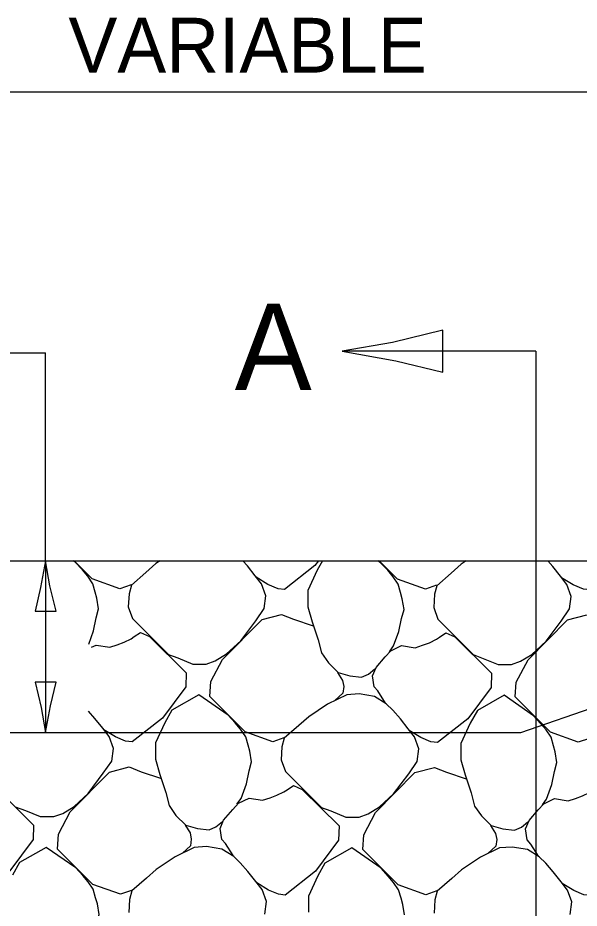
# Model space of a CAD drawing. Extents: x 2261383 to 2262043, y -3123756 to -3123356.
# Drawn here: x 2261528.5 to 2261559.75, y -3123543.52 to -3123494.01 of the extents above; entities that cross this region are included whole.
import ezdxf

# ---------------------------------------------------------------- set-up
doc = ezdxf.new("R2010")
doc.units = 0
for name, color, linetype in [('RD_Pr_Roadway_Dimensions', 7, 'Continuous'), ('RD_Pr_Roadway_Items', 7, 'Continuous'), ('RD_Pr_Roadway_Notes', 7, 'Continuous')]:
    doc.layers.add(name, color=color, linetype=linetype)

msp = doc.modelspace()

# ---------------------------------------------------------------- linework, layer by layer
at = {"layer": 'RD_Pr_Roadway_Dimensions'}
for p, q in [((2261499.354, -3123498.131), (2261583.858, -3123498.131)), ((2261514.377, -3123512.629), (2261530.048, -3123512.629)), ((2261530.048, -3123524.197), (2261530.048, -3123512.629)), ((2261530.048, -3123524.197), (2261530.048, -3123533.756))]:
    msp.add_line(p, q, dxfattribs=at)
for points in [[(2261529.463, -3123526.996), (2261530.048, -3123526.997), (2261530.634, -3123526.997), (2261530.291, -3123525.597), (2261530.048, -3123524.197), (2261529.777, -3123525.69)], [(2261530.634, -3123530.958), (2261530.048, -3123530.956), (2261529.463, -3123530.956), (2261529.806, -3123532.357), (2261530.048, -3123533.756), (2261530.32, -3123532.263)]]:
    msp.add_lwpolyline(points, close=True, dxfattribs=at)
at = {"layer": 'RD_Pr_Roadway_Items'}
for p, q in [((2261499.354, -3123524.197), (2261583.858, -3123524.197)), ((2261556.508, -3123533.756), (2261583.858, -3123524.197)), ((2261513.749, -3123533.756), (2261556.508, -3123533.756))]:
    msp.add_line(p, q, dxfattribs=at)
for points in [[(2261532.455, -3123528.838), (2261532.716, -3123528.104), (2261532.866, -3123527.372), (2261533.004, -3123526.874), (2261532.908, -3123526.286), (2261532.812, -3123525.944), (2261532.674, -3123525.476), (2261532.398, -3123525.062), (2261532.098, -3123524.707), (2261531.696, -3123524.275), (2261531.582, -3123524.197)], [(2261534.805, -3123525.536), (2261534.186, -3123525.752), (2261532.65, -3123525.2), (2261531.648, -3123524.197)], [(2261536.425, -3123524.197), (2261536.179, -3123524.359), (2261535.633, -3123524.857), (2261534.823, -3123525.554), (2261534.697, -3123526.034), (2261534.655, -3123526.766), (2261534.889, -3123527.414), (2261536.911, -3123529.436)], [(2261536.839, -3123529.394), (2261537.409, -3123529.598), (2261538.243, -3123529.94), (2261538.987, -3123529.94), (2261539.497, -3123529.766), (2261540.127, -3123529.382), (2261540.913, -3123528.65), (2261541.747, -3123527.534), (2261542.215, -3123526.85), (2261542.311, -3123526.148), (2261542.065, -3123525.488), (2261541.723, -3123525.037), (2261541.285, -3123524.485), (2261541.027, -3123524.197)], [(2261545.239, -3123524.197), (2261545.035, -3123524.467), (2261543.355, -3123525.788), (2261542.989, -3123525.752), (2261542.425, -3123525.518), (2261541.777, -3123525.116)], [(2261545.467, -3123524.197), (2261545.173, -3123524.719), (2261544.651, -3123525.848), (2261544.651, -3123526.754), (2261544.885, -3123527.594), (2261545.227, -3123528.596), (2261545.407, -3123529.322), (2261545.791, -3123529.874), (2261546.331, -3123530.414), (2261546.992, -3123530.606), (2261547.634, -3123530.672), (2261548.018, -3123530.504), (2261548.378, -3123530.204)], [(2261549.188, -3123529.256), (2261549.422, -3123528.938), (2261549.71, -3123528.128), (2261549.866, -3123527.402), (2261549.998, -3123526.904), (2261549.902, -3123526.31), (2261549.806, -3123525.968), (2261549.668, -3123525.5), (2261549.392, -3123525.092), (2261549.092, -3123524.731), (2261548.696, -3123524.305), (2261548.54, -3123524.197)], [(2261551.798, -3123525.56), (2261551.186, -3123525.776), (2261549.644, -3123525.224), (2261548.612, -3123524.197)], [(2261553.466, -3123524.197), (2261553.178, -3123524.389), (2261552.626, -3123524.881), (2261551.816, -3123525.584), (2261551.69, -3123526.064), (2261551.654, -3123526.796), (2261551.882, -3123527.438), (2261553.904, -3123529.46)], [(2261553.838, -3123529.418), (2261554.402, -3123529.628), (2261555.236, -3123529.97), (2261555.98, -3123529.97), (2261556.49, -3123529.79), (2261557.12, -3123529.406), (2261557.906, -3123528.674), (2261558.746, -3123527.564), (2261559.214, -3123526.874), (2261559.31, -3123526.178), (2261559.064, -3123525.518), (2261558.716, -3123525.062), (2261558.278, -3123524.509), (2261558.002, -3123524.197)], [(2261562.257, -3123524.197), (2261562.035, -3123524.497), (2261560.355, -3123525.818), (2261559.983, -3123525.776), (2261559.418, -3123525.542), (2261558.77, -3123525.146)], [(2261543.313, -3123534.044), (2261542.701, -3123534.26), (2261541.159, -3123533.708), (2261539.191, -3123531.746), (2261539.251, -3123530.918), (2261539.905, -3123529.682), (2261542.095, -3123527.468), (2261543.181, -3123527.18), (2261543.853, -3123527.444), (2261544.939, -3123527.81)], [(2261560.313, -3123534.074), (2261559.695, -3123534.29), (2261558.152, -3123533.738), (2261556.19, -3123531.77), (2261556.244, -3123530.948), (2261556.904, -3123529.706), (2261559.088, -3123527.492), (2261560.175, -3123527.204), (2261560.853, -3123527.468), (2261561.939, -3123527.84)], [(2261532.611, -3123529.009), (2261532.866, -3123528.884), (2261533.622, -3123529.01), (2261534.036, -3123528.872), (2261534.42, -3123528.734), (2261534.805, -3123528.542), (2261534.985, -3123528.416), (2261535.327, -3123528.182), (2261535.825, -3123528.404), (2261537.871, -3123530.426), (2261537.847, -3123531.218), (2261536.551, -3123532.952), (2261534.871, -3123534.272), (2261534.505, -3123534.236), (2261533.94, -3123533.996), (2261533.292, -3123533.6)], [(2261548.972, -3123532.118), (2261548.546, -3123531.44), (2261548.336, -3123531.206), (2261548.252, -3123530.6), (2261548.444, -3123530.132), (2261548.954, -3123529.544), (2261549.272, -3123529.202), (2261549.86, -3123528.914), (2261550.616, -3123529.034), (2261551.03, -3123528.896), (2261551.414, -3123528.758), (2261551.798, -3123528.566), (2261551.978, -3123528.446), (2261552.326, -3123528.212), (2261552.818, -3123528.428), (2261554.87, -3123530.45), (2261554.84, -3123531.248), (2261553.55, -3123532.982), (2261551.87, -3123534.302), (2261551.498, -3123534.26), (2261550.934, -3123534.026), (2261550.286, -3123533.63)], [(2261546.301, -3123530.414), (2261546.577, -3123530.852), (2261546.643, -3123531.194), (2261546.601, -3123531.566), (2261546.151, -3123531.968)], [(2261540.703, -3123537.741), (2261540.937, -3123537.422), (2261541.225, -3123536.612), (2261541.381, -3123535.88), (2261541.513, -3123535.388), (2261541.423, -3123534.794), (2261541.321, -3123534.452), (2261541.189, -3123533.984), (2261540.907, -3123533.57), (2261540.607, -3123533.216), (2261540.211, -3123532.79), (2261538.573, -3123531.65), (2261537.085, -3123532.502), (2261536.689, -3123533.204), (2261536.167, -3123534.332), (2261536.167, -3123535.238), (2261536.401, -3123536.078), (2261536.743, -3123537.08), (2261536.923, -3123537.807), (2261537.307, -3123538.359), (2261537.847, -3123538.893), (2261538.507, -3123539.085), (2261539.149, -3123539.157), (2261539.533, -3123538.989), (2261539.893, -3123538.689)], [(2261545.353, -3123537.903), (2261545.917, -3123538.113), (2261546.757, -3123538.455), (2261547.496, -3123538.455), (2261548.006, -3123538.275), (2261548.636, -3123537.891), (2261549.422, -3123537.158), (2261550.262, -3123536.048), (2261550.73, -3123535.358), (2261550.826, -3123534.662), (2261550.58, -3123533.996), (2261550.232, -3123533.546), (2261549.794, -3123532.994), (2261549.368, -3123532.514), (2261549.008, -3123532.154), (2261548.348, -3123531.746), (2261547.496, -3123531.608), (2261546.811, -3123531.662), (2261545.749, -3123532.172), (2261544.693, -3123532.874), (2261544.147, -3123533.366), (2261543.331, -3123534.068), (2261543.205, -3123534.548), (2261543.169, -3123535.274), (2261543.397, -3123535.922), (2261545.419, -3123537.945)], [(2261557.702, -3123537.765), (2261557.936, -3123537.452), (2261558.224, -3123536.642), (2261558.374, -3123535.91), (2261558.512, -3123535.412), (2261558.416, -3123534.824), (2261558.32, -3123534.482), (2261558.182, -3123534.014), (2261557.906, -3123533.6), (2261557.6, -3123533.246), (2261557.204, -3123532.814), (2261555.572, -3123531.674), (2261554.084, -3123532.526), (2261553.682, -3123533.228), (2261553.166, -3123534.356), (2261553.166, -3123535.262), (2261553.394, -3123536.102), (2261553.742, -3123537.104), (2261553.916, -3123537.837), (2261554.306, -3123538.389), (2261554.84, -3123538.923), (2261555.5, -3123539.115), (2261556.142, -3123539.181), (2261556.532, -3123539.019), (2261556.886, -3123538.713)], [(2261528.36, -3123537.879), (2261528.924, -3123538.083), (2261529.758, -3123538.425), (2261530.502, -3123538.425), (2261531.012, -3123538.245), (2261531.642, -3123537.867), (2261532.428, -3123537.134), (2261533.262, -3123536.018), (2261533.73, -3123535.334), (2261533.826, -3123534.632), (2261533.58, -3123533.972), (2261533.238, -3123533.516), (2261532.8, -3123532.97), (2261532.442, -3123532.562)], [(2261534.835, -3123542.529), (2261534.216, -3123542.745), (2261532.674, -3123542.193), (2261530.706, -3123540.231), (2261530.766, -3123539.403), (2261531.42, -3123538.167), (2261533.61, -3123535.952), (2261534.697, -3123535.664), (2261535.369, -3123535.928), (2261536.455, -3123536.294)], [(2261551.828, -3123542.559), (2261551.21, -3123542.769), (2261549.668, -3123542.223), (2261547.706, -3123540.255), (2261547.76, -3123539.433), (2261548.42, -3123538.191), (2261550.604, -3123535.976), (2261551.69, -3123535.688), (2261552.368, -3123535.952), (2261553.454, -3123536.324)], [(2261523.488, -3123540.573), (2261523.062, -3123539.901), (2261522.858, -3123539.667), (2261522.774, -3123539.061), (2261522.966, -3123538.593), (2261523.476, -3123537.999), (2261523.794, -3123537.657), (2261524.382, -3123537.368), (2261525.138, -3123537.494), (2261525.552, -3123537.356), (2261525.936, -3123537.218), (2261526.32, -3123537.026), (2261526.5, -3123536.9), (2261526.842, -3123536.666), (2261527.34, -3123536.888), (2261529.386, -3123538.905), (2261529.362, -3123539.703), (2261528.066, -3123541.437), (2261526.386, -3123542.757), (2261526.02, -3123542.715), (2261525.456, -3123542.481), (2261524.808, -3123542.085)], [(2261540.487, -3123540.597), (2261540.061, -3123539.925), (2261539.851, -3123539.691), (2261539.767, -3123539.085), (2261539.959, -3123538.617), (2261540.469, -3123538.029), (2261540.787, -3123537.687), (2261541.375, -3123537.392), (2261542.131, -3123537.518), (2261542.545, -3123537.38), (2261542.929, -3123537.242), (2261543.313, -3123537.05), (2261543.493, -3123536.93), (2261543.841, -3123536.696), (2261544.333, -3123536.912), (2261546.385, -3123538.935), (2261546.355, -3123539.733), (2261545.065, -3123541.467), (2261543.385, -3123542.787), (2261543.013, -3123542.745), (2261542.449, -3123542.511), (2261541.801, -3123542.109)], [(2261557.48, -3123540.627), (2261557.054, -3123539.955), (2261556.85, -3123539.721), (2261556.766, -3123539.115), (2261556.958, -3123538.647), (2261557.468, -3123538.053), (2261557.78, -3123537.711), (2261558.374, -3123537.422), (2261559.13, -3123537.549), (2261559.539, -3123537.41), (2261559.929, -3123537.272), (2261560.313, -3123537.08), (2261560.493, -3123536.954), (2261560.835, -3123536.72), (2261561.333, -3123536.942), (2261563.379, -3123538.965), (2261563.349, -3123539.757), (2261562.059, -3123541.491), (2261560.379, -3123542.811), (2261560.013, -3123542.769), (2261559.448, -3123542.535), (2261558.8, -3123542.139)], [(2261537.817, -3123538.893), (2261538.093, -3123539.331), (2261538.159, -3123539.679), (2261538.117, -3123540.051), (2261537.667, -3123540.453)], [(2261554.81, -3123538.923), (2261555.086, -3123539.361), (2261555.158, -3123539.703), (2261555.116, -3123540.075), (2261554.666, -3123540.477)], [(2261532.218, -3123546.225), (2261532.452, -3123545.907), (2261532.74, -3123545.097), (2261532.896, -3123544.365), (2261533.028, -3123543.873), (2261532.938, -3123543.279), (2261532.836, -3123542.937), (2261532.704, -3123542.469), (2261532.422, -3123542.055), (2261532.122, -3123541.701), (2261531.726, -3123541.275), (2261530.088, -3123540.135), (2261528.606, -3123540.987), (2261528.204, -3123541.683)], [(2261542.245, -3123543.843), (2261542.341, -3123543.141), (2261542.095, -3123542.481), (2261541.747, -3123542.031), (2261541.309, -3123541.479), (2261540.883, -3123540.999), (2261540.523, -3123540.639), (2261539.863, -3123540.231), (2261539.011, -3123540.093), (2261538.327, -3123540.147), (2261537.265, -3123540.657), (2261536.209, -3123541.359), (2261535.663, -3123541.851), (2261534.847, -3123542.553), (2261534.721, -3123543.033), (2261534.685, -3123543.759)], [(2261550.028, -3123543.897), (2261549.932, -3123543.309), (2261549.836, -3123542.961), (2261549.698, -3123542.499), (2261549.422, -3123542.085), (2261549.122, -3123541.731), (2261548.72, -3123541.299), (2261547.088, -3123540.159), (2261545.599, -3123541.011), (2261545.197, -3123541.713), (2261544.681, -3123542.841), (2261544.681, -3123543.747)], [(2261559.238, -3123543.873), (2261559.334, -3123543.171), (2261559.088, -3123542.511), (2261558.746, -3123542.055), (2261558.308, -3123541.503), (2261557.882, -3123541.023), (2261557.522, -3123540.669), (2261556.862, -3123540.255), (2261556.01, -3123540.117), (2261555.32, -3123540.171), (2261554.264, -3123540.681), (2261553.202, -3123541.383), (2261552.656, -3123541.875), (2261551.84, -3123542.577), (2261551.72, -3123543.057), (2261551.678, -3123543.789)]]:
    msp.add_lwpolyline(points, dxfattribs=at)
for points in [[(2261454.806, -3123494.585), (2261458.13, -3123502.446), (2261462.145, -3123508.008), (2261466.777, -3123516.961), (2261473.876, -3123524.983), (2261481.286, -3123533.318), (2261489.315, -3123540.111), (2261498.574, -3123544.743), (2261508.144, -3123549.993), (2261515.249, -3123552.46), (2261528.216, -3123553.39), (2261541.801, -3123553.39), (2261556.31, -3123553.078), (2261567.735, -3123552.46), (2261581.626, -3123549.063), (2261596.753, -3123542.889), (2261609.721, -3123535.484), (2261620.221, -3123528.38), (2261630.098, -3123522.517), (2261640.287, -3123515.107), (2261648.316, -3123508.932), (2261650.476, -3123507.078), (2261652.228, -3123505.08)], [(2261454.806, -3123494.585), (2261459.673, -3123516.031), (2261464.305, -3123525.914), (2261472.334, -3123535.484), (2261480.668, -3123545.667), (2261492.711, -3123556.786), (2261500.74, -3123560.488), (2261513.089, -3123561.412), (2261527.598, -3123561.724), (2261541.183, -3123561.724), (2261549.212, -3123562.649), (2261557.546, -3123562.649), (2261570.201, -3123562.649), (2261583.786, -3123560.794), (2261602.622, -3123555.856), (2261614.353, -3123546.285), (2261627.32, -3123534.866), (2261638.439, -3123524.059), (2261650.17, -3123510.168), (2261652.228, -3123505.08)], [(2261497.326, -3123580.422), (2261505.984, -3123581.172), (2261517.721, -3123581.484), (2261529.758, -3123581.484), (2261543.655, -3123582.408), (2261557.546, -3123581.484), (2261571.749, -3123581.484), (2261582.244, -3123581.79), (2261594.593, -3123581.79), (2261603.858, -3123581.79), (2261613.735, -3123581.79), (2261622.076, -3123581.172), (2261630.41, -3123580.554), (2261636.891, -3123576.54), (2261644.301, -3123569.441), (2261648.934, -3123557.092), (2261651.406, -3123542.271), (2261652.636, -3123531.47), (2261652.024, -3123522.823), (2261652.024, -3123509.856), (2261652.228, -3123505.08)]]:
    msp.add_spline(points, degree=3, dxfattribs=at)
at = {"layer": 'RD_Pr_Roadway_Notes'}
for q in [(2261546.565, -3123512.538), (2261557.33, -3123596.227)]:
    msp.add_line((2261557.33, -3123512.538), q, dxfattribs=at)
msp.add_lwpolyline([(2261552.162, -3123513.71), (2261552.165, -3123512.538), (2261552.165, -3123511.367), (2261549.364, -3123512.054), (2261546.565, -3123512.538), (2261549.551, -3123513.081)], close=True, dxfattribs=at)

# ---------------------------------------------------------------- texts
at = {"layer": 'RD_Pr_Roadway_Dimensions'}
msp.add_text('VARIABLE', height=3.048, dxfattribs=at).set_placement((2261531.325, -3123497.054))
at = {"layer": 'RD_Pr_Roadway_Notes'}
msp.add_text('A', height=4.8, dxfattribs=at).set_placement((2261540.579, -3123514.698))

doc.saveas('drawing.dxf')
